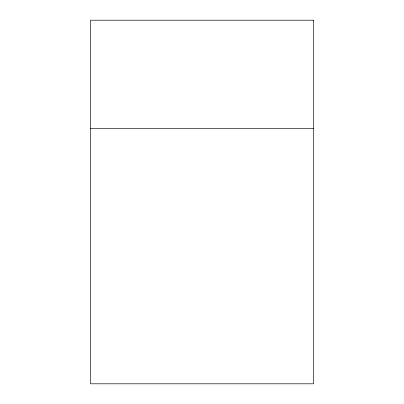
<?xml version="1.0" encoding="UTF-8"?>
<svg xmlns="http://www.w3.org/2000/svg" width="404" height="404" viewBox="0 0 404 404"><rect width="100%" height="100%" fill="white"/><g stroke="black" fill="none" stroke-linecap="round" stroke-linejoin="round"><path stroke-width="0.61" d="M90.536 128.618L313.464 128.618M313.464 20.2L90.536 20.2L90.536 383.8L313.464 383.8L313.464 20.2"/></g></svg>
